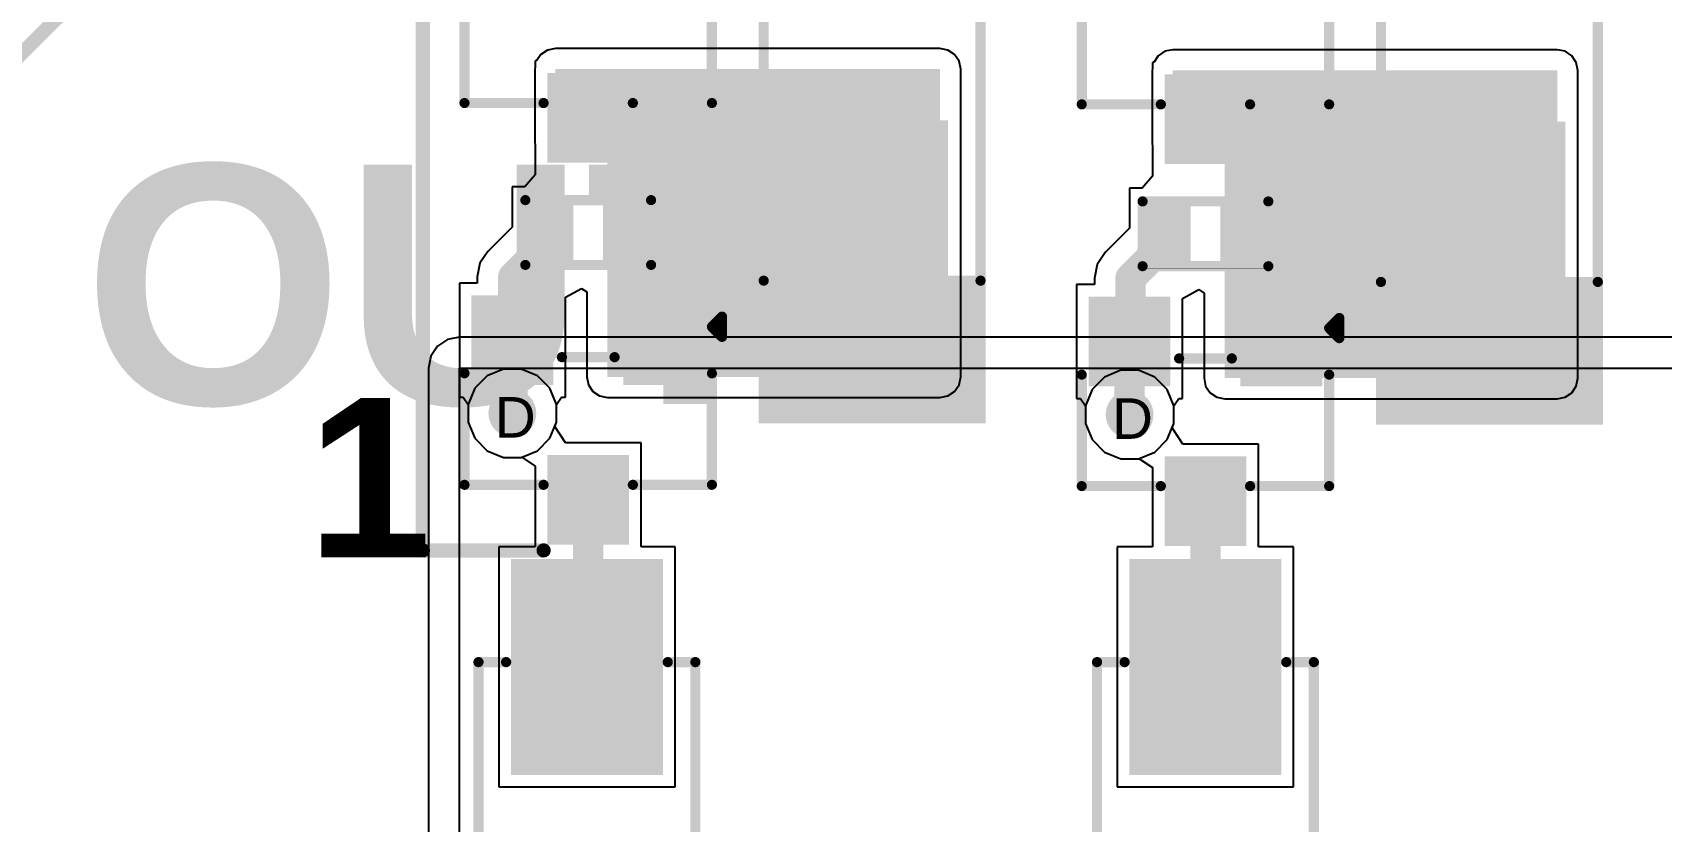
# Model space of a CAD drawing. Header units: inches. Extents: x -11 to 5428, y 0 to 5423.
# Drawn here: x 223.2 to 243.6, y 19.46 to 29.35 of the extents above; entities that cross this region are included whole.
import ezdxf

# ---------------------------------------------------------------- set-up
doc = ezdxf.new("R2010")
doc.units = ezdxf.units.IN
for name, color, linetype in [('Bottom Layer', 5, 'Continuous'), ('Drill Drawing', 1, 'Continuous'), ('GND', 16, 'Continuous'), ('PWR', 76, 'Continuous'), ('Top Layer', 1, 'Continuous'), ('Top Overlay', 2, 'Continuous'), ('Top Paste', 8, 'Continuous'), ('Top Solder', 216, 'Continuous'), ('Via Holes', 16, 'Continuous')]:
    doc.layers.add(name, color=color, linetype=linetype)
doc.styles.add('Arial', font='', dxfattribs={"height": 0.2})
doc.styles.add('Arial_Bold', font='', dxfattribs={"height": 0.2})
doc.styles.get('Arial').set_extended_font_data('Arial')
doc.styles.get('Arial_Bold').set_extended_font_data('Arial', bold=True)

# ---------------------------------------------------------------- blocks, each defined once
blk = doc.blocks.new('SMA_126')
at = {"layer": 'Top Layer'}
for points in [[(-3.25, 0.85), (-0.75, 0.85), (-0.75, -0.85), (-3.25, -0.85)], [(0.75, 0.85), (3.25, 0.85), (3.25, -0.85), (0.75, -0.85)]]:
    blk.add_hatch(color=1, dxfattribs=at).paths.add_polyline_path(points)
at = {"layer": 'Top Overlay'}
for points in [[(-4.445, -1.422), (-3.278, -1.422), (-3.278, 1.422), (-4.445, 1.422)], [(-3.3, 0.924), (-2.596, 0.924), (-2.596, 1.422), (-3.3, 1.422)], [(-3.3, -1.422), (-2.596, -1.422), (-2.596, -0.924), (-3.3, -0.924)]]:
    blk.add_hatch(color=2, dxfattribs=at).paths.add_polyline_path(points)
at = {"layer": 'Top Paste'}
for points in [[(-3.25, 0.85), (-0.75, 0.85), (-0.75, -0.85), (-3.25, -0.85)], [(0.75, 0.85), (3.25, 0.85), (3.25, -0.85), (0.75, -0.85)]]:
    blk.add_hatch(color=8, dxfattribs=at).paths.add_polyline_path(points)
at = {"layer": 'Top Solder'}
for points in [[(-3.352, 0.952), (-0.648, 0.952), (-0.648, -0.952), (-3.352, -0.952)], [(0.648, 0.952), (3.352, 0.952), (3.352, -0.952), (0.648, -0.952)]]:
    blk.add_hatch(color=216, dxfattribs=at).paths.add_polyline_path(points)
at = {"layer": 'Top Overlay'}
for points in [[(-2.658, 1.358, 0.127, 0.127, 0), (2.061, 1.358, 0.127, 0.127, 0)], [(2.061, 1.358, 0.127, 0.127, 0), (2.061, 1.012, 0.127, 0.127, 0)], [(2.061, -1.012, 0.127, 0.127, 0), (2.061, -1.358, 0.127, 0.127, 0)], [(-2.658, -1.358, 0.127, 0.127, 0), (2.061, -1.358, 0.127, 0.127, 0)]]:
    blk.add_lwpolyline(points, format="xyseb", dxfattribs=at)
for points in [[(-2.69, 1.358, 0.0635, 0.0635, 1), (-2.626, 1.358, 0.0635, 0.0635, 1)], [(2.029, 1.358, 0.0635, 0.0635, 1), (2.093, 1.358, 0.0635, 0.0635, 1)], [(2.029, 1.358, 0.0635, 0.0635, 1), (2.093, 1.358, 0.0635, 0.0635, 1)], [(2.029, 1.012, 0.0635, 0.0635, 1), (2.093, 1.012, 0.0635, 0.0635, 1)], [(2.029, -1.012, 0.0635, 0.0635, 1), (2.093, -1.012, 0.0635, 0.0635, 1)], [(-2.69, -1.358, 0.0635, 0.0635, 1), (-2.626, -1.358, 0.0635, 0.0635, 1)], [(2.029, -1.358, 0.0635, 0.0635, 1), (2.093, -1.358, 0.0635, 0.0635, 1)], [(2.029, -1.358, 0.0635, 0.0635, 1), (2.093, -1.358, 0.0635, 0.0635, 1)]]:
    blk.add_lwpolyline(points, format="xyseb", close=True, dxfattribs=at)
blk = doc.blocks.new('SMA_127')
at = {"layer": 'Top Layer'}
for points in [[(-3.25, 0.85), (-0.75, 0.85), (-0.75, -0.85), (-3.25, -0.85)], [(0.75, 0.85), (3.25, 0.85), (3.25, -0.85), (0.75, -0.85)]]:
    blk.add_hatch(color=1, dxfattribs=at).paths.add_polyline_path(points)
at = {"layer": 'Top Overlay'}
for points in [[(-4.445, -1.422), (-3.278, -1.422), (-3.278, 1.422), (-4.445, 1.422)], [(-3.3, 0.924), (-2.596, 0.924), (-2.596, 1.422), (-3.3, 1.422)], [(-3.3, -1.422), (-2.596, -1.422), (-2.596, -0.924), (-3.3, -0.924)]]:
    blk.add_hatch(color=2, dxfattribs=at).paths.add_polyline_path(points)
at = {"layer": 'Top Paste'}
for points in [[(-3.25, 0.85), (-0.75, 0.85), (-0.75, -0.85), (-3.25, -0.85)], [(0.75, 0.85), (3.25, 0.85), (3.25, -0.85), (0.75, -0.85)]]:
    blk.add_hatch(color=8, dxfattribs=at).paths.add_polyline_path(points)
at = {"layer": 'Top Solder'}
for points in [[(-3.352, 0.952), (-0.648, 0.952), (-0.648, -0.952), (-3.352, -0.952)], [(0.648, 0.952), (3.352, 0.952), (3.352, -0.952), (0.648, -0.952)]]:
    blk.add_hatch(color=216, dxfattribs=at).paths.add_polyline_path(points)
at = {"layer": 'Top Overlay'}
for points in [[(-2.658, 1.358, 0.127, 0.127, 0), (2.061, 1.358, 0.127, 0.127, 0)], [(2.061, 1.358, 0.127, 0.127, 0), (2.061, 1.012, 0.127, 0.127, 0)], [(2.061, -1.012, 0.127, 0.127, 0), (2.061, -1.358, 0.127, 0.127, 0)], [(-2.658, -1.358, 0.127, 0.127, 0), (2.061, -1.358, 0.127, 0.127, 0)]]:
    blk.add_lwpolyline(points, format="xyseb", dxfattribs=at)
for points in [[(-2.69, 1.358, 0.0635, 0.0635, 1), (-2.626, 1.358, 0.0635, 0.0635, 1)], [(2.029, 1.358, 0.0635, 0.0635, 1), (2.093, 1.358, 0.0635, 0.0635, 1)], [(2.029, 1.358, 0.0635, 0.0635, 1), (2.093, 1.358, 0.0635, 0.0635, 1)], [(2.029, 1.012, 0.0635, 0.0635, 1), (2.093, 1.012, 0.0635, 0.0635, 1)], [(2.029, -1.012, 0.0635, 0.0635, 1), (2.093, -1.012, 0.0635, 0.0635, 1)], [(-2.69, -1.358, 0.0635, 0.0635, 1), (-2.626, -1.358, 0.0635, 0.0635, 1)], [(2.029, -1.358, 0.0635, 0.0635, 1), (2.093, -1.358, 0.0635, 0.0635, 1)], [(2.029, -1.358, 0.0635, 0.0635, 1), (2.093, -1.358, 0.0635, 0.0635, 1)]]:
    blk.add_lwpolyline(points, format="xyseb", close=True, dxfattribs=at)
blk = doc.blocks.new('SMA_130')
at = {"layer": 'Top Layer'}
for points in [[(-3.25, 0.85), (-0.75, 0.85), (-0.75, -0.85), (-3.25, -0.85)], [(0.75, 0.85), (3.25, 0.85), (3.25, -0.85), (0.75, -0.85)]]:
    blk.add_hatch(color=1, dxfattribs=at).paths.add_polyline_path(points)
at = {"layer": 'Top Overlay'}
for points in [[(-4.445, -1.422), (-3.278, -1.422), (-3.278, 1.422), (-4.445, 1.422)], [(-3.3, 0.924), (-2.596, 0.924), (-2.596, 1.422), (-3.3, 1.422)], [(-3.3, -1.422), (-2.596, -1.422), (-2.596, -0.924), (-3.3, -0.924)]]:
    blk.add_hatch(color=2, dxfattribs=at).paths.add_polyline_path(points)
at = {"layer": 'Top Paste'}
for points in [[(-3.25, 0.85), (-0.75, 0.85), (-0.75, -0.85), (-3.25, -0.85)], [(0.75, 0.85), (3.25, 0.85), (3.25, -0.85), (0.75, -0.85)]]:
    blk.add_hatch(color=8, dxfattribs=at).paths.add_polyline_path(points)
at = {"layer": 'Top Solder'}
for points in [[(-3.352, 0.952), (-0.648, 0.952), (-0.648, -0.952), (-3.352, -0.952)], [(0.648, 0.952), (3.352, 0.952), (3.352, -0.952), (0.648, -0.952)]]:
    blk.add_hatch(color=216, dxfattribs=at).paths.add_polyline_path(points)
at = {"layer": 'Top Overlay'}
for points in [[(-2.658, 1.358, 0.127, 0.127, 0), (2.061, 1.358, 0.127, 0.127, 0)], [(2.061, 1.358, 0.127, 0.127, 0), (2.061, 1.012, 0.127, 0.127, 0)], [(2.061, -1.012, 0.127, 0.127, 0), (2.061, -1.358, 0.127, 0.127, 0)], [(-2.658, -1.358, 0.127, 0.127, 0), (2.061, -1.358, 0.127, 0.127, 0)]]:
    blk.add_lwpolyline(points, format="xyseb", dxfattribs=at)
for points in [[(-2.69, 1.358, 0.0635, 0.0635, 1), (-2.626, 1.358, 0.0635, 0.0635, 1)], [(2.029, 1.358, 0.0635, 0.0635, 1), (2.093, 1.358, 0.0635, 0.0635, 1)], [(2.029, 1.358, 0.0635, 0.0635, 1), (2.093, 1.358, 0.0635, 0.0635, 1)], [(2.029, 1.012, 0.0635, 0.0635, 1), (2.093, 1.012, 0.0635, 0.0635, 1)], [(2.029, -1.012, 0.0635, 0.0635, 1), (2.093, -1.012, 0.0635, 0.0635, 1)], [(-2.69, -1.358, 0.0635, 0.0635, 1), (-2.626, -1.358, 0.0635, 0.0635, 1)], [(2.029, -1.358, 0.0635, 0.0635, 1), (2.093, -1.358, 0.0635, 0.0635, 1)], [(2.029, -1.358, 0.0635, 0.0635, 1), (2.093, -1.358, 0.0635, 0.0635, 1)]]:
    blk.add_lwpolyline(points, format="xyseb", close=True, dxfattribs=at)
blk = doc.blocks.new('SMA_131')
at = {"layer": 'Top Layer'}
for points in [[(-3.25, 0.85), (-0.75, 0.85), (-0.75, -0.85), (-3.25, -0.85)], [(0.75, 0.85), (3.25, 0.85), (3.25, -0.85), (0.75, -0.85)]]:
    blk.add_hatch(color=1, dxfattribs=at).paths.add_polyline_path(points)
at = {"layer": 'Top Overlay'}
for points in [[(-4.445, -1.422), (-3.278, -1.422), (-3.278, 1.422), (-4.445, 1.422)], [(-3.3, 0.924), (-2.596, 0.924), (-2.596, 1.422), (-3.3, 1.422)], [(-3.3, -1.422), (-2.596, -1.422), (-2.596, -0.924), (-3.3, -0.924)]]:
    blk.add_hatch(color=2, dxfattribs=at).paths.add_polyline_path(points)
at = {"layer": 'Top Paste'}
for points in [[(-3.25, 0.85), (-0.75, 0.85), (-0.75, -0.85), (-3.25, -0.85)], [(0.75, 0.85), (3.25, 0.85), (3.25, -0.85), (0.75, -0.85)]]:
    blk.add_hatch(color=8, dxfattribs=at).paths.add_polyline_path(points)
at = {"layer": 'Top Solder'}
for points in [[(-3.352, 0.952), (-0.648, 0.952), (-0.648, -0.952), (-3.352, -0.952)], [(0.648, 0.952), (3.352, 0.952), (3.352, -0.952), (0.648, -0.952)]]:
    blk.add_hatch(color=216, dxfattribs=at).paths.add_polyline_path(points)
at = {"layer": 'Top Overlay'}
for points in [[(-2.658, 1.358, 0.127, 0.127, 0), (2.061, 1.358, 0.127, 0.127, 0)], [(2.061, 1.358, 0.127, 0.127, 0), (2.061, 1.012, 0.127, 0.127, 0)], [(2.061, -1.012, 0.127, 0.127, 0), (2.061, -1.358, 0.127, 0.127, 0)], [(-2.658, -1.358, 0.127, 0.127, 0), (2.061, -1.358, 0.127, 0.127, 0)]]:
    blk.add_lwpolyline(points, format="xyseb", dxfattribs=at)
for points in [[(-2.69, 1.358, 0.0635, 0.0635, 1), (-2.626, 1.358, 0.0635, 0.0635, 1)], [(2.029, 1.358, 0.0635, 0.0635, 1), (2.093, 1.358, 0.0635, 0.0635, 1)], [(2.029, 1.358, 0.0635, 0.0635, 1), (2.093, 1.358, 0.0635, 0.0635, 1)], [(2.029, 1.012, 0.0635, 0.0635, 1), (2.093, 1.012, 0.0635, 0.0635, 1)], [(2.029, -1.012, 0.0635, 0.0635, 1), (2.093, -1.012, 0.0635, 0.0635, 1)], [(-2.69, -1.358, 0.0635, 0.0635, 1), (-2.626, -1.358, 0.0635, 0.0635, 1)], [(2.029, -1.358, 0.0635, 0.0635, 1), (2.093, -1.358, 0.0635, 0.0635, 1)], [(2.029, -1.358, 0.0635, 0.0635, 1), (2.093, -1.358, 0.0635, 0.0635, 1)]]:
    blk.add_lwpolyline(points, format="xyseb", close=True, dxfattribs=at)
blk = doc.blocks.new('SOT_23_134')
at = {"layer": 'Top Layer'}
for points in [[(-0.41, 1.46), (0.41, 1.46), (0.41, 0.54), (-0.41, 0.54)], [(-1.36, -0.54), (-0.54, -0.54), (-0.54, -1.46), (-1.36, -1.46)], [(0.54, -0.54), (1.36, -0.54), (1.36, -1.46), (0.54, -1.46)]]:
    blk.add_hatch(color=1, dxfattribs=at).paths.add_polyline_path(points)
at = {"layer": 'Top Paste'}
for points in [[(-0.41, 1.46), (0.41, 1.46), (0.41, 0.54), (-0.41, 0.54)], [(-1.36, -0.54), (-0.54, -0.54), (-0.54, -1.46), (-1.36, -1.46)], [(0.54, -0.54), (1.36, -0.54), (1.36, -1.46), (0.54, -1.46)]]:
    blk.add_hatch(color=8, dxfattribs=at).paths.add_polyline_path(points)
at = {"layer": 'Top Solder'}
for points in [[(-0.512, 1.562), (0.512, 1.562), (0.512, 0.438), (-0.512, 0.438)], [(-1.462, -0.438), (-0.438, -0.438), (-0.438, -1.562), (-1.462, -1.562)], [(0.438, -0.438), (1.462, -0.438), (1.462, -1.562), (0.438, -1.562)]]:
    blk.add_hatch(color=216, dxfattribs=at).paths.add_polyline_path(points)
at = {"layer": 'Top Overlay'}
for points in [[(-1.549, 0.813, 0.127, 0.127, 0), (-1.549, -0.584, 0.127, 0.127, 0)], [(-0.559, 0.813, 0.127, 0.127, 0), (-1.549, 0.813, 0.127, 0.127, 0)], [(1.549, 0.813, 0.127, 0.127, 0), (0.559, 0.813, 0.127, 0.127, 0)], [(1.549, 0.813, 0.127, 0.127, 0), (1.549, -0.584, 0.127, 0.127, 0)], [(0.33, -0.787, 0.127, 0.127, 0), (-0.33, -0.787, 0.127, 0.127, 0)], [(-1.549, -1.168, 0.127, 0.127, 0), (-1.676, -1.041, 0.127, 0.127, 0)], [(-1.676, -1.041, 0.127, 0.127, 0), (-1.676, -1.295, 0.127, 0.127, 0)], [(-1.549, -1.168, 0.127, 0.127, 0), (-1.676, -1.295, 0.127, 0.127, 0)]]:
    blk.add_lwpolyline(points, format="xyseb", dxfattribs=at)
for points in [[(-1.581, 0.813, 0.0635, 0.0635, 1), (-1.518, 0.813, 0.0635, 0.0635, 1)], [(-1.581, 0.813, 0.0635, 0.0635, 1), (-1.518, 0.813, 0.0635, 0.0635, 1)], [(-0.591, 0.813, 0.0635, 0.0635, 1), (-0.527, 0.813, 0.0635, 0.0635, 1)], [(0.527, 0.813, 0.0635, 0.0635, 1), (0.591, 0.813, 0.0635, 0.0635, 1)], [(1.518, 0.813, 0.0635, 0.0635, 1), (1.581, 0.813, 0.0635, 0.0635, 1)], [(1.518, 0.813, 0.0635, 0.0635, 1), (1.581, 0.813, 0.0635, 0.0635, 1)], [(-1.581, -0.584, 0.0635, 0.0635, 1), (-1.518, -0.584, 0.0635, 0.0635, 1)], [(1.518, -0.584, 0.0635, 0.0635, 1), (1.581, -0.584, 0.0635, 0.0635, 1)], [(-0.362, -0.787, 0.0635, 0.0635, 1), (-0.298, -0.787, 0.0635, 0.0635, 1)], [(0.298, -0.787, 0.0635, 0.0635, 1), (0.362, -0.787, 0.0635, 0.0635, 1)], [(-1.708, -1.041, 0.0635, 0.0635, 1), (-1.645, -1.041, 0.0635, 0.0635, 1)], [(-1.708, -1.041, 0.0635, 0.0635, 1), (-1.645, -1.041, 0.0635, 0.0635, 1)], [(-1.581, -1.168, 0.0635, 0.0635, 1), (-1.518, -1.168, 0.0635, 0.0635, 1)], [(-1.581, -1.168, 0.0635, 0.0635, 1), (-1.518, -1.168, 0.0635, 0.0635, 1)], [(-1.708, -1.295, 0.0635, 0.0635, 1), (-1.645, -1.295, 0.0635, 0.0635, 1)], [(-1.708, -1.295, 0.0635, 0.0635, 1), (-1.645, -1.295, 0.0635, 0.0635, 1)]]:
    blk.add_lwpolyline(points, format="xyseb", close=True, dxfattribs=at)
blk = doc.blocks.new('SOT_23_135')
at = {"layer": 'Top Layer'}
for points in [[(-0.41, 1.46), (0.41, 1.46), (0.41, 0.54), (-0.41, 0.54)], [(-1.36, -0.54), (-0.54, -0.54), (-0.54, -1.46), (-1.36, -1.46)], [(0.54, -0.54), (1.36, -0.54), (1.36, -1.46), (0.54, -1.46)]]:
    blk.add_hatch(color=1, dxfattribs=at).paths.add_polyline_path(points)
at = {"layer": 'Top Paste'}
for points in [[(-0.41, 1.46), (0.41, 1.46), (0.41, 0.54), (-0.41, 0.54)], [(-1.36, -0.54), (-0.54, -0.54), (-0.54, -1.46), (-1.36, -1.46)], [(0.54, -0.54), (1.36, -0.54), (1.36, -1.46), (0.54, -1.46)]]:
    blk.add_hatch(color=8, dxfattribs=at).paths.add_polyline_path(points)
at = {"layer": 'Top Solder'}
for points in [[(-0.512, 1.562), (0.512, 1.562), (0.512, 0.438), (-0.512, 0.438)], [(-1.462, -0.438), (-0.438, -0.438), (-0.438, -1.562), (-1.462, -1.562)], [(0.438, -0.438), (1.462, -0.438), (1.462, -1.562), (0.438, -1.562)]]:
    blk.add_hatch(color=216, dxfattribs=at).paths.add_polyline_path(points)
at = {"layer": 'Top Overlay'}
for points in [[(-1.549, 0.813, 0.127, 0.127, 0), (-1.549, -0.584, 0.127, 0.127, 0)], [(-0.559, 0.813, 0.127, 0.127, 0), (-1.549, 0.813, 0.127, 0.127, 0)], [(1.549, 0.813, 0.127, 0.127, 0), (0.559, 0.813, 0.127, 0.127, 0)], [(1.549, 0.813, 0.127, 0.127, 0), (1.549, -0.584, 0.127, 0.127, 0)], [(0.33, -0.787, 0.127, 0.127, 0), (-0.33, -0.787, 0.127, 0.127, 0)], [(-1.549, -1.168, 0.127, 0.127, 0), (-1.676, -1.041, 0.127, 0.127, 0)], [(-1.676, -1.041, 0.127, 0.127, 0), (-1.676, -1.295, 0.127, 0.127, 0)], [(-1.549, -1.168, 0.127, 0.127, 0), (-1.676, -1.295, 0.127, 0.127, 0)]]:
    blk.add_lwpolyline(points, format="xyseb", dxfattribs=at)
for points in [[(-1.581, 0.813, 0.0635, 0.0635, 1), (-1.518, 0.813, 0.0635, 0.0635, 1)], [(-1.581, 0.813, 0.0635, 0.0635, 1), (-1.518, 0.813, 0.0635, 0.0635, 1)], [(-0.591, 0.813, 0.0635, 0.0635, 1), (-0.527, 0.813, 0.0635, 0.0635, 1)], [(0.527, 0.813, 0.0635, 0.0635, 1), (0.591, 0.813, 0.0635, 0.0635, 1)], [(1.518, 0.813, 0.0635, 0.0635, 1), (1.581, 0.813, 0.0635, 0.0635, 1)], [(1.518, 0.813, 0.0635, 0.0635, 1), (1.581, 0.813, 0.0635, 0.0635, 1)], [(-1.581, -0.584, 0.0635, 0.0635, 1), (-1.518, -0.584, 0.0635, 0.0635, 1)], [(1.518, -0.584, 0.0635, 0.0635, 1), (1.581, -0.584, 0.0635, 0.0635, 1)], [(-0.362, -0.787, 0.0635, 0.0635, 1), (-0.298, -0.787, 0.0635, 0.0635, 1)], [(0.298, -0.787, 0.0635, 0.0635, 1), (0.362, -0.787, 0.0635, 0.0635, 1)], [(-1.708, -1.041, 0.0635, 0.0635, 1), (-1.645, -1.041, 0.0635, 0.0635, 1)], [(-1.708, -1.041, 0.0635, 0.0635, 1), (-1.645, -1.041, 0.0635, 0.0635, 1)], [(-1.581, -1.168, 0.0635, 0.0635, 1), (-1.518, -1.168, 0.0635, 0.0635, 1)], [(-1.581, -1.168, 0.0635, 0.0635, 1), (-1.518, -1.168, 0.0635, 0.0635, 1)], [(-1.708, -1.295, 0.0635, 0.0635, 1), (-1.645, -1.295, 0.0635, 0.0635, 1)], [(-1.708, -1.295, 0.0635, 0.0635, 1), (-1.645, -1.295, 0.0635, 0.0635, 1)]]:
    blk.add_lwpolyline(points, format="xyseb", close=True, dxfattribs=at)
blk = doc.blocks.new('SOT_23_138')
at = {"layer": 'Top Layer'}
for points in [[(-0.41, 1.46), (0.41, 1.46), (0.41, 0.54), (-0.41, 0.54)], [(-1.36, -0.54), (-0.54, -0.54), (-0.54, -1.46), (-1.36, -1.46)], [(0.54, -0.54), (1.36, -0.54), (1.36, -1.46), (0.54, -1.46)]]:
    blk.add_hatch(color=1, dxfattribs=at).paths.add_polyline_path(points)
at = {"layer": 'Top Paste'}
for points in [[(-0.41, 1.46), (0.41, 1.46), (0.41, 0.54), (-0.41, 0.54)], [(-1.36, -0.54), (-0.54, -0.54), (-0.54, -1.46), (-1.36, -1.46)], [(0.54, -0.54), (1.36, -0.54), (1.36, -1.46), (0.54, -1.46)]]:
    blk.add_hatch(color=8, dxfattribs=at).paths.add_polyline_path(points)
at = {"layer": 'Top Solder'}
for points in [[(-0.512, 1.562), (0.512, 1.562), (0.512, 0.438), (-0.512, 0.438)], [(-1.462, -0.438), (-0.438, -0.438), (-0.438, -1.562), (-1.462, -1.562)], [(0.438, -0.438), (1.462, -0.438), (1.462, -1.562), (0.438, -1.562)]]:
    blk.add_hatch(color=216, dxfattribs=at).paths.add_polyline_path(points)
at = {"layer": 'Top Overlay'}
for points in [[(-1.549, 0.813, 0.127, 0.127, 0), (-1.549, -0.584, 0.127, 0.127, 0)], [(-0.559, 0.813, 0.127, 0.127, 0), (-1.549, 0.813, 0.127, 0.127, 0)], [(1.549, 0.813, 0.127, 0.127, 0), (0.559, 0.813, 0.127, 0.127, 0)], [(1.549, 0.813, 0.127, 0.127, 0), (1.549, -0.584, 0.127, 0.127, 0)], [(0.33, -0.787, 0.127, 0.127, 0), (-0.33, -0.787, 0.127, 0.127, 0)], [(-1.549, -1.168, 0.127, 0.127, 0), (-1.676, -1.041, 0.127, 0.127, 0)], [(-1.676, -1.041, 0.127, 0.127, 0), (-1.676, -1.295, 0.127, 0.127, 0)], [(-1.549, -1.168, 0.127, 0.127, 0), (-1.676, -1.295, 0.127, 0.127, 0)]]:
    blk.add_lwpolyline(points, format="xyseb", dxfattribs=at)
for points in [[(-1.581, 0.813, 0.0635, 0.0635, 1), (-1.518, 0.813, 0.0635, 0.0635, 1)], [(-1.581, 0.813, 0.0635, 0.0635, 1), (-1.518, 0.813, 0.0635, 0.0635, 1)], [(-0.591, 0.813, 0.0635, 0.0635, 1), (-0.527, 0.813, 0.0635, 0.0635, 1)], [(0.527, 0.813, 0.0635, 0.0635, 1), (0.591, 0.813, 0.0635, 0.0635, 1)], [(1.518, 0.813, 0.0635, 0.0635, 1), (1.581, 0.813, 0.0635, 0.0635, 1)], [(1.518, 0.813, 0.0635, 0.0635, 1), (1.581, 0.813, 0.0635, 0.0635, 1)], [(-1.581, -0.584, 0.0635, 0.0635, 1), (-1.518, -0.584, 0.0635, 0.0635, 1)], [(1.518, -0.584, 0.0635, 0.0635, 1), (1.581, -0.584, 0.0635, 0.0635, 1)], [(-0.362, -0.787, 0.0635, 0.0635, 1), (-0.298, -0.787, 0.0635, 0.0635, 1)], [(0.298, -0.787, 0.0635, 0.0635, 1), (0.362, -0.787, 0.0635, 0.0635, 1)], [(-1.708, -1.041, 0.0635, 0.0635, 1), (-1.645, -1.041, 0.0635, 0.0635, 1)], [(-1.708, -1.041, 0.0635, 0.0635, 1), (-1.645, -1.041, 0.0635, 0.0635, 1)], [(-1.581, -1.168, 0.0635, 0.0635, 1), (-1.518, -1.168, 0.0635, 0.0635, 1)], [(-1.581, -1.168, 0.0635, 0.0635, 1), (-1.518, -1.168, 0.0635, 0.0635, 1)], [(-1.708, -1.295, 0.0635, 0.0635, 1), (-1.645, -1.295, 0.0635, 0.0635, 1)], [(-1.708, -1.295, 0.0635, 0.0635, 1), (-1.645, -1.295, 0.0635, 0.0635, 1)]]:
    blk.add_lwpolyline(points, format="xyseb", close=True, dxfattribs=at)
blk = doc.blocks.new('SOT_23_139')
at = {"layer": 'Top Layer'}
for points in [[(-0.41, 1.46), (0.41, 1.46), (0.41, 0.54), (-0.41, 0.54)], [(-1.36, -0.54), (-0.54, -0.54), (-0.54, -1.46), (-1.36, -1.46)], [(0.54, -0.54), (1.36, -0.54), (1.36, -1.46), (0.54, -1.46)]]:
    blk.add_hatch(color=1, dxfattribs=at).paths.add_polyline_path(points)
at = {"layer": 'Top Paste'}
for points in [[(-0.41, 1.46), (0.41, 1.46), (0.41, 0.54), (-0.41, 0.54)], [(-1.36, -0.54), (-0.54, -0.54), (-0.54, -1.46), (-1.36, -1.46)], [(0.54, -0.54), (1.36, -0.54), (1.36, -1.46), (0.54, -1.46)]]:
    blk.add_hatch(color=8, dxfattribs=at).paths.add_polyline_path(points)
at = {"layer": 'Top Solder'}
for points in [[(-0.512, 1.562), (0.512, 1.562), (0.512, 0.438), (-0.512, 0.438)], [(-1.462, -0.438), (-0.438, -0.438), (-0.438, -1.562), (-1.462, -1.562)], [(0.438, -0.438), (1.462, -0.438), (1.462, -1.562), (0.438, -1.562)]]:
    blk.add_hatch(color=216, dxfattribs=at).paths.add_polyline_path(points)
at = {"layer": 'Top Overlay'}
for points in [[(-1.549, 0.813, 0.127, 0.127, 0), (-1.549, -0.584, 0.127, 0.127, 0)], [(-0.559, 0.813, 0.127, 0.127, 0), (-1.549, 0.813, 0.127, 0.127, 0)], [(1.549, 0.813, 0.127, 0.127, 0), (0.559, 0.813, 0.127, 0.127, 0)], [(1.549, 0.813, 0.127, 0.127, 0), (1.549, -0.584, 0.127, 0.127, 0)], [(0.33, -0.787, 0.127, 0.127, 0), (-0.33, -0.787, 0.127, 0.127, 0)], [(-1.549, -1.168, 0.127, 0.127, 0), (-1.676, -1.041, 0.127, 0.127, 0)], [(-1.676, -1.041, 0.127, 0.127, 0), (-1.676, -1.295, 0.127, 0.127, 0)], [(-1.549, -1.168, 0.127, 0.127, 0), (-1.676, -1.295, 0.127, 0.127, 0)]]:
    blk.add_lwpolyline(points, format="xyseb", dxfattribs=at)
for points in [[(-1.581, 0.813, 0.0635, 0.0635, 1), (-1.518, 0.813, 0.0635, 0.0635, 1)], [(-1.581, 0.813, 0.0635, 0.0635, 1), (-1.518, 0.813, 0.0635, 0.0635, 1)], [(-0.591, 0.813, 0.0635, 0.0635, 1), (-0.527, 0.813, 0.0635, 0.0635, 1)], [(0.527, 0.813, 0.0635, 0.0635, 1), (0.591, 0.813, 0.0635, 0.0635, 1)], [(1.518, 0.813, 0.0635, 0.0635, 1), (1.581, 0.813, 0.0635, 0.0635, 1)], [(1.518, 0.813, 0.0635, 0.0635, 1), (1.581, 0.813, 0.0635, 0.0635, 1)], [(-1.581, -0.584, 0.0635, 0.0635, 1), (-1.518, -0.584, 0.0635, 0.0635, 1)], [(1.518, -0.584, 0.0635, 0.0635, 1), (1.581, -0.584, 0.0635, 0.0635, 1)], [(-0.362, -0.787, 0.0635, 0.0635, 1), (-0.298, -0.787, 0.0635, 0.0635, 1)], [(0.298, -0.787, 0.0635, 0.0635, 1), (0.362, -0.787, 0.0635, 0.0635, 1)], [(-1.708, -1.041, 0.0635, 0.0635, 1), (-1.645, -1.041, 0.0635, 0.0635, 1)], [(-1.708, -1.041, 0.0635, 0.0635, 1), (-1.645, -1.041, 0.0635, 0.0635, 1)], [(-1.581, -1.168, 0.0635, 0.0635, 1), (-1.518, -1.168, 0.0635, 0.0635, 1)], [(-1.581, -1.168, 0.0635, 0.0635, 1), (-1.518, -1.168, 0.0635, 0.0635, 1)], [(-1.708, -1.295, 0.0635, 0.0635, 1), (-1.645, -1.295, 0.0635, 0.0635, 1)], [(-1.708, -1.295, 0.0635, 0.0635, 1), (-1.645, -1.295, 0.0635, 0.0635, 1)]]:
    blk.add_lwpolyline(points, format="xyseb", close=True, dxfattribs=at)
blk = doc.blocks.new('R___0402_142')
at = {"layer": 'Top Layer'}
for points in [[(-0.699, -0.318), (-0.699, 0.317), (-0.241, 0.317), (-0.241, -0.318)], [(0.241, -0.318), (0.241, 0.317), (0.698, 0.317), (0.698, -0.318)]]:
    blk.add_hatch(color=1, dxfattribs=at).paths.add_polyline_path(points)
at = {"layer": 'Top Paste'}
for points in [[(-0.699, -0.318), (-0.699, 0.317), (-0.241, 0.317), (-0.241, -0.318)], [(0.241, -0.318), (0.241, 0.317), (0.698, 0.317), (0.698, -0.318)]]:
    blk.add_hatch(color=8, dxfattribs=at).paths.add_polyline_path(points)
at = {"layer": 'Top Solder'}
for points in [[(-0.754, -0.373), (-0.754, 0.372), (-0.186, 0.372), (-0.186, -0.373)], [(0.186, -0.373), (0.186, 0.372), (0.753, 0.372), (0.753, -0.373)]]:
    blk.add_hatch(color=216, dxfattribs=at).paths.add_polyline_path(points)
at = {"layer": 'Top Overlay'}
for points in [[(-0.787, -0.406, 0.127, 0.127, 0), (-0.787, 0.406, 0.127, 0.127, 0)], [(-0.787, 0.406, 0.127, 0.127, 0), (0.787, 0.406, 0.127, 0.127, 0)], [(0.787, -0.406, 0.127, 0.127, 0), (0.787, 0.406, 0.127, 0.127, 0)], [(-0.787, -0.406, 0.127, 0.127, 0), (0.787, -0.406, 0.127, 0.127, 0)], [(-0.813, -0.432, 0.00323, 0.00323, 0), (0.813, -0.432, 0.00323, 0.00323, 0)]]:
    blk.add_lwpolyline(points, format="xyseb", dxfattribs=at)
for points in [[(-0.819, 0.406, 0.0635, 0.0635, 1), (-0.756, 0.406, 0.0635, 0.0635, 1)], [(-0.819, 0.406, 0.0635, 0.0635, 1), (-0.756, 0.406, 0.0635, 0.0635, 1)], [(0.756, 0.406, 0.0635, 0.0635, 1), (0.819, 0.406, 0.0635, 0.0635, 1)], [(0.756, 0.406, 0.0635, 0.0635, 1), (0.819, 0.406, 0.0635, 0.0635, 1)], [(-0.819, -0.406, 0.0635, 0.0635, 1), (-0.756, -0.406, 0.0635, 0.0635, 1)], [(-0.819, -0.406, 0.0635, 0.0635, 1), (-0.756, -0.406, 0.0635, 0.0635, 1)], [(0.756, -0.406, 0.0635, 0.0635, 1), (0.819, -0.406, 0.0635, 0.0635, 1)], [(0.756, -0.406, 0.0635, 0.0635, 1), (0.819, -0.406, 0.0635, 0.0635, 1)], [(-0.814, -0.432, 0.00161, 0.00161, 1), (-0.812, -0.432, 0.00161, 0.00161, 1)], [(0.812, -0.432, 0.00161, 0.00161, 1), (0.814, -0.432, 0.00161, 0.00161, 1)]]:
    blk.add_lwpolyline(points, format="xyseb", close=True, dxfattribs=at)
blk = doc.blocks.new('R___0402_143')
at = {"layer": 'Top Layer'}
for points in [[(-0.699, -0.318), (-0.699, 0.318), (-0.241, 0.318), (-0.241, -0.318)], [(0.241, -0.318), (0.241, 0.318), (0.698, 0.318), (0.698, -0.318)]]:
    blk.add_hatch(color=1, dxfattribs=at).paths.add_polyline_path(points)
at = {"layer": 'Top Paste'}
for points in [[(-0.699, -0.318), (-0.699, 0.318), (-0.241, 0.318), (-0.241, -0.318)], [(0.241, -0.318), (0.241, 0.318), (0.698, 0.318), (0.698, -0.318)]]:
    blk.add_hatch(color=8, dxfattribs=at).paths.add_polyline_path(points)
at = {"layer": 'Top Solder'}
for points in [[(-0.754, -0.373), (-0.754, 0.373), (-0.186, 0.373), (-0.186, -0.373)], [(0.186, -0.373), (0.186, 0.373), (0.753, 0.373), (0.753, -0.373)]]:
    blk.add_hatch(color=216, dxfattribs=at).paths.add_polyline_path(points)
at = {"layer": 'Top Overlay'}
for points in [[(-0.787, -0.406, 0.127, 0.127, 0), (-0.787, 0.406, 0.127, 0.127, 0)], [(-0.787, 0.406, 0.127, 0.127, 0), (0.787, 0.406, 0.127, 0.127, 0)], [(0.787, -0.406, 0.127, 0.127, 0), (0.787, 0.406, 0.127, 0.127, 0)], [(-0.787, -0.406, 0.127, 0.127, 0), (0.787, -0.406, 0.127, 0.127, 0)], [(-0.813, -0.432, 0.00323, 0.00323, 0), (0.813, -0.432, 0.00323, 0.00323, 0)]]:
    blk.add_lwpolyline(points, format="xyseb", dxfattribs=at)
for points in [[(-0.819, 0.406, 0.0635, 0.0635, 1), (-0.756, 0.406, 0.0635, 0.0635, 1)], [(-0.819, 0.406, 0.0635, 0.0635, 1), (-0.756, 0.406, 0.0635, 0.0635, 1)], [(0.756, 0.406, 0.0635, 0.0635, 1), (0.819, 0.406, 0.0635, 0.0635, 1)], [(0.756, 0.406, 0.0635, 0.0635, 1), (0.819, 0.406, 0.0635, 0.0635, 1)], [(-0.819, -0.406, 0.0635, 0.0635, 1), (-0.756, -0.406, 0.0635, 0.0635, 1)], [(-0.819, -0.406, 0.0635, 0.0635, 1), (-0.756, -0.406, 0.0635, 0.0635, 1)], [(0.756, -0.406, 0.0635, 0.0635, 1), (0.819, -0.406, 0.0635, 0.0635, 1)], [(0.756, -0.406, 0.0635, 0.0635, 1), (0.819, -0.406, 0.0635, 0.0635, 1)], [(-0.814, -0.432, 0.00161, 0.00161, 1), (-0.812, -0.432, 0.00161, 0.00161, 1)], [(0.812, -0.432, 0.00161, 0.00161, 1), (0.814, -0.432, 0.00161, 0.00161, 1)]]:
    blk.add_lwpolyline(points, format="xyseb", close=True, dxfattribs=at)

msp = doc.modelspace()

# ---------------------------------------------------------------- hatches: boundary and pattern name
at = {"layer": 'Bottom Layer'}
h = msp.add_hatch(color=5, dxfattribs=at)
edge = h.paths.add_edge_path()
edge.add_arc((229.212, 24.579), 0.3, 0, 360)
h = msp.add_hatch(color=5, dxfattribs=at)
edge = h.paths.add_edge_path()
edge.add_arc((236.943, 24.563), 0.3, 0, 360)
at = {"layer": 'GND'}
h = msp.add_hatch(color=16, dxfattribs=at)
edge = h.paths.add_edge_path()
edge.add_arc((229.212, 24.579), 0.3, 0, 360)
h = msp.add_hatch(color=16, dxfattribs=at)
edge = h.paths.add_edge_path()
edge.add_arc((236.943, 24.563), 0.3, 0, 360)
at = {"layer": 'PWR'}
h = msp.add_hatch(color=76, dxfattribs=at)
edge = h.paths.add_edge_path()
edge.add_arc((229.212, 24.579), 0.3, 0, 360)
h = msp.add_hatch(color=76, dxfattribs=at)
edge = h.paths.add_edge_path()
edge.add_arc((236.943, 24.563), 0.3, 0, 360)
at = {"layer": 'Top Layer'}
for points in [[(229.752, 27.972), (234.568, 27.972), (234.568, 28.892), (229.752, 28.892)], [(230.403, 25.035), (234.568, 25.035), (234.568, 28.892), (230.403, 28.892)], [(237.483, 27.956), (242.299, 27.956), (242.299, 28.876), (237.483, 28.876)], [(238.134, 25.019), (242.299, 25.019), (242.299, 28.876), (238.134, 28.876)]]:
    msp.add_hatch(color=1, dxfattribs=at).paths.add_polyline_path(points)
h = msp.add_hatch(color=1, dxfattribs=at)
edge = h.paths.add_edge_path()
edge.add_arc((229.212, 24.579), 0.3, 0, 360)
h = msp.add_hatch(color=1, dxfattribs=at)
edge = h.paths.add_edge_path()
edge.add_arc((236.943, 24.563), 0.3, 0, 360)
at = {"layer": 'Via Holes'}
h = msp.add_hatch(color=7, dxfattribs=at)
edge = h.paths.add_edge_path()
edge.add_arc((229.212, 24.579), 0.15, 0, 360)
h = msp.add_hatch(color=7, dxfattribs=at)
edge = h.paths.add_edge_path()
edge.add_arc((236.943, 24.563), 0.15, 0, 360)

# ---------------------------------------------------------------- linework, layer by layer
at = {"layer": 'Bottom Layer'}
for p, q in [((229.102, 25.133), (228.898, 25.048)), ((229.322, 25.133), (229.102, 25.133)), ((229.526, 25.048), (229.322, 25.133)), ((236.833, 25.117), (236.629, 25.032)), ((237.053, 25.117), (236.833, 25.117)), ((237.257, 25.032), (237.053, 25.117)), ((228.742, 24.893), (228.658, 24.689)), ((228.898, 25.048), (228.742, 24.893)), ((229.682, 24.893), (229.526, 25.048)), ((229.766, 24.689), (229.682, 24.893)), ((236.629, 25.032), (236.473, 24.876)), ((237.413, 24.876), (237.257, 25.032)), ((228.658, 24.689), (228.658, 24.469)), ((229.766, 24.469), (229.766, 24.689)), ((236.473, 24.876), (236.389, 24.673)), ((237.497, 24.673), (237.413, 24.876)), ((236.389, 24.673), (236.389, 24.452)), ((237.497, 24.452), (237.497, 24.673)), ((228.658, 24.469), (228.742, 24.265)), ((229.682, 24.265), (229.766, 24.469)), ((236.389, 24.452), (236.473, 24.249)), ((237.413, 24.249), (237.497, 24.452)), ((228.742, 24.265), (228.898, 24.109)), ((228.898, 24.109), (229.102, 24.025)), ((229.322, 24.025), (229.526, 24.109)), ((229.526, 24.109), (229.682, 24.265)), ((236.473, 24.249), (236.629, 24.093)), ((236.629, 24.093), (236.833, 24.009)), ((237.053, 24.009), (237.257, 24.093)), ((237.257, 24.093), (237.413, 24.249)), ((229.102, 24.025), (229.322, 24.025)), ((236.833, 24.009), (237.053, 24.009))]:
    msp.add_line(p, q, dxfattribs=at)
at = {"layer": 'GND'}
for p, q in [((229.102, 25.133), (228.898, 25.048)), ((229.322, 25.133), (229.102, 25.133)), ((229.526, 25.048), (229.322, 25.133)), ((236.833, 25.117), (236.629, 25.032)), ((237.053, 25.117), (236.833, 25.117)), ((237.257, 25.032), (237.053, 25.117)), ((228.742, 24.893), (228.658, 24.689)), ((228.898, 25.048), (228.742, 24.893)), ((229.682, 24.893), (229.526, 25.048)), ((229.766, 24.689), (229.682, 24.893)), ((236.629, 25.032), (236.473, 24.876)), ((237.413, 24.876), (237.257, 25.032)), ((228.658, 24.689), (228.658, 24.469)), ((229.766, 24.469), (229.766, 24.689)), ((236.473, 24.876), (236.389, 24.673)), ((237.497, 24.673), (237.413, 24.876)), ((236.389, 24.673), (236.389, 24.452)), ((237.497, 24.452), (237.497, 24.673)), ((228.658, 24.469), (228.742, 24.265)), ((229.682, 24.265), (229.766, 24.469)), ((236.389, 24.452), (236.473, 24.249)), ((237.413, 24.249), (237.497, 24.452)), ((228.742, 24.265), (228.898, 24.109)), ((228.898, 24.109), (229.102, 24.025)), ((229.322, 24.025), (229.526, 24.109)), ((229.526, 24.109), (229.682, 24.265)), ((236.473, 24.249), (236.629, 24.093)), ((236.629, 24.093), (236.833, 24.009)), ((237.053, 24.009), (237.257, 24.093)), ((237.257, 24.093), (237.413, 24.249)), ((229.102, 24.025), (229.322, 24.025)), ((236.833, 24.009), (237.053, 24.009))]:
    msp.add_line(p, q, dxfattribs=at)
at = {"layer": 'PWR'}
for p, q in [((228.401, 25.505), (228.275, 25.421)), ((228.549, 25.534), (228.401, 25.505)), ((253.035, 25.534), (228.549, 25.534)), ((228.275, 25.421), (228.19, 25.295)), ((228.19, 25.295), (228.161, 25.146)), ((228.161, 25.146), (228.161, 0.388)), ((228.549, 0.388), (228.549, 25.146)), ((228.549, 25.146), (253.035, 25.146))]:
    msp.add_line(p, q, dxfattribs=at)
at = {"layer": 'Top Layer'}
for p, q in [((229.514, 28.994), (229.498, 28.994)), ((229.498, 28.994), (229.498, 28.917)), ((229.569, 29.075), (229.514, 28.994)), ((229.653, 29.131), (229.569, 29.075)), ((229.752, 29.151), (229.653, 29.131)), ((234.568, 29.151), (229.752, 29.151)), ((234.667, 29.131), (234.568, 29.151)), ((234.751, 29.075), (234.667, 29.131)), ((234.807, 28.991), (234.751, 29.075)), ((234.827, 28.892), (234.807, 28.991)), ((237.246, 28.977), (237.229, 28.977)), ((237.229, 28.977), (237.229, 28.901)), ((237.3, 29.059), (237.246, 28.977)), ((237.384, 29.115), (237.3, 29.059)), ((237.483, 29.135), (237.384, 29.115)), ((242.299, 29.135), (237.483, 29.135)), ((242.398, 29.115), (242.299, 29.135)), ((242.482, 29.059), (242.398, 29.115)), ((242.538, 28.975), (242.482, 29.059)), ((242.558, 28.876), (242.538, 28.975)), ((229.498, 28.917), (229.493, 28.892)), ((229.493, 28.892), (229.493, 27.972)), ((234.827, 25.035), (234.827, 28.892)), ((237.229, 28.901), (237.224, 28.876)), ((237.224, 28.876), (237.224, 27.956)), ((242.558, 25.019), (242.558, 28.876)), ((229.493, 27.972), (229.498, 27.947)), ((237.224, 27.956), (237.229, 27.931)), ((229.498, 27.947), (229.498, 27.566)), ((237.229, 27.931), (237.229, 27.549)), ((229.498, 27.566), (229.37, 27.416)), ((237.229, 27.549), (237.101, 27.399)), ((229.37, 27.416), (229.21, 27.416)), ((229.21, 27.416), (229.21, 26.913)), ((237.101, 27.399), (236.941, 27.399)), ((236.941, 27.399), (236.941, 26.897)), ((229.21, 26.913), (228.904, 26.608)), ((236.941, 26.897), (236.635, 26.592)), ((228.904, 26.608), (228.806, 26.461)), ((236.635, 26.592), (236.537, 26.445)), ((228.806, 26.461), (228.771, 26.287)), ((236.537, 26.445), (236.502, 26.271)), ((228.771, 26.209), (228.548, 26.209)), ((228.548, 26.209), (228.548, 24.781)), ((228.771, 26.287), (228.771, 26.209)), ((229.876, 26.033), (230.079, 26.144)), ((230.079, 26.144), (230.144, 26.102)), ((236.502, 26.193), (236.279, 26.193)), ((236.279, 26.193), (236.279, 24.765)), ((236.502, 26.271), (236.502, 26.193)), ((237.607, 26.017), (237.81, 26.128)), ((237.81, 26.128), (237.875, 26.086)), ((229.876, 24.781), (229.876, 26.033)), ((230.144, 26.102), (230.144, 25.035)), ((237.607, 24.765), (237.607, 26.017)), ((237.875, 26.086), (237.875, 25.019)), ((230.144, 25.035), (230.164, 24.936)), ((230.164, 24.936), (230.22, 24.852)), ((234.751, 24.852), (234.807, 24.936)), ((234.807, 24.936), (234.827, 25.035)), ((237.875, 25.019), (237.895, 24.92)), ((237.895, 24.92), (237.951, 24.836)), ((242.482, 24.836), (242.538, 24.92)), ((242.538, 24.92), (242.558, 25.019)), ((228.548, 24.781), (228.597, 24.781)), ((228.597, 24.781), (228.658, 24.689)), ((228.658, 24.689), (228.658, 24.469)), ((229.766, 24.689), (229.828, 24.781)), ((229.766, 24.469), (229.766, 24.689)), ((229.828, 24.781), (229.876, 24.781)), ((230.22, 24.852), (230.304, 24.796)), ((230.304, 24.796), (230.403, 24.776)), ((230.403, 24.776), (234.568, 24.776)), ((234.568, 24.776), (234.667, 24.796)), ((234.667, 24.796), (234.751, 24.852)), ((236.279, 24.765), (236.328, 24.765)), ((236.328, 24.765), (236.389, 24.673)), ((237.497, 24.673), (237.559, 24.765)), ((237.559, 24.765), (237.607, 24.765)), ((237.951, 24.836), (238.035, 24.78)), ((238.035, 24.78), (238.134, 24.76)), ((238.134, 24.76), (242.299, 24.76)), ((242.299, 24.76), (242.398, 24.78)), ((242.398, 24.78), (242.482, 24.836)), ((236.389, 24.673), (236.389, 24.452)), ((237.497, 24.452), (237.497, 24.673)), ((228.658, 24.469), (228.742, 24.265)), ((229.743, 24.412), (229.766, 24.469)), ((229.878, 24.209), (229.743, 24.412)), ((236.389, 24.452), (236.473, 24.249)), ((237.474, 24.396), (237.497, 24.452)), ((237.61, 24.193), (237.474, 24.396)), ((228.742, 24.265), (228.898, 24.109)), ((228.898, 24.109), (229.102, 24.025)), ((230.826, 24.209), (229.878, 24.209)), ((230.826, 22.903), (230.826, 24.209)), ((236.473, 24.249), (236.629, 24.093)), ((236.629, 24.093), (236.833, 24.009)), ((238.557, 24.193), (237.61, 24.193)), ((238.557, 22.903), (238.557, 24.193)), ((229.102, 24.025), (229.322, 24.025)), ((229.322, 24.025), (229.329, 24.028)), ((229.329, 24.028), (229.498, 23.915)), ((229.498, 23.915), (229.498, 22.903)), ((236.833, 24.009), (237.053, 24.009)), ((237.053, 24.009), (237.06, 24.011)), ((237.06, 24.011), (237.229, 23.899)), ((237.229, 23.899), (237.229, 22.903)), ((229.498, 22.903), (229.042, 22.903)), ((229.042, 22.903), (229.042, 19.895)), ((231.25, 22.903), (230.826, 22.903)), ((231.25, 19.895), (231.25, 22.903)), ((237.229, 22.903), (236.789, 22.903)), ((236.789, 22.903), (236.789, 19.895)), ((238.997, 22.903), (238.557, 22.903)), ((238.997, 19.895), (238.997, 22.903)), ((229.042, 19.895), (231.25, 19.895)), ((236.789, 19.895), (238.997, 19.895))]:
    msp.add_line(p, q, dxfattribs=at)
for points in [[(229.654, 26.806, 0.381, 0.381, 0), (229.692, 26.844, 0.381, 0.381, 0)], [(229.654, 26.717, 0.381, 0.381, 0), (229.654, 26.806, 0.381, 0.381, 0)], [(237.385, 26.79, 0.381, 0.381, 0), (237.423, 26.828, 0.381, 0.381, 0)], [(237.385, 26.701, 0.381, 0.381, 0), (237.385, 26.79, 0.381, 0.381, 0)], [(229.224, 26.287, 0.381, 0.381, 0), (229.654, 26.717, 0.381, 0.381, 0)], [(236.955, 26.271, 0.381, 0.381, 0), (237.385, 26.701, 0.381, 0.381, 0)], [(229.224, 25.507, 0.381, 0.381, 0), (229.224, 26.287, 0.381, 0.381, 0)], [(236.955, 25.491, 0.381, 0.381, 0), (236.955, 26.271, 0.381, 0.381, 0)], [(229.212, 25.495, 0.381, 0.381, 0), (229.224, 25.507, 0.381, 0.381, 0)], [(229.212, 24.579, 0.381, 0.381, 0), (229.212, 25.495, 0.381, 0.381, 0)], [(236.943, 25.479, 0.381, 0.381, 0), (236.955, 25.491, 0.381, 0.381, 0)], [(236.943, 24.563, 0.381, 0.381, 0), (236.943, 25.479, 0.381, 0.381, 0)], [(230.162, 20.907, 0.381, 0.381, 0), (230.162, 23.114, 0.381, 0.381, 0)], [(237.893, 20.891, 0.381, 0.381, 0), (237.893, 23.098, 0.381, 0.381, 0)], [(230.146, 20.891, 0.381, 0.381, 0), (230.162, 20.907, 0.381, 0.381, 0)]]:
    msp.add_lwpolyline(points, format="xyseb", dxfattribs=at)
for points in [[(229.559, 26.806, 0.191, 0.191, 1), (229.749, 26.806, 0.191, 0.191, 1)], [(229.559, 26.806, 0.191, 0.191, 1), (229.749, 26.806, 0.191, 0.191, 1)], [(229.597, 26.844, 0.191, 0.191, 1), (229.787, 26.844, 0.191, 0.191, 1)], [(237.29, 26.79, 0.191, 0.191, 1), (237.48, 26.79, 0.191, 0.191, 1)], [(237.29, 26.79, 0.191, 0.191, 1), (237.48, 26.79, 0.191, 0.191, 1)], [(237.328, 26.828, 0.191, 0.191, 1), (237.519, 26.828, 0.191, 0.191, 1)], [(229.559, 26.717, 0.191, 0.191, 1), (229.749, 26.717, 0.191, 0.191, 1)], [(229.559, 26.717, 0.191, 0.191, 1), (229.749, 26.717, 0.191, 0.191, 1)], [(237.29, 26.701, 0.191, 0.191, 1), (237.48, 26.701, 0.191, 0.191, 1)], [(237.29, 26.701, 0.191, 0.191, 1), (237.48, 26.701, 0.191, 0.191, 1)], [(229.129, 26.287, 0.191, 0.191, 1), (229.32, 26.287, 0.191, 0.191, 1)], [(229.129, 26.287, 0.191, 0.191, 1), (229.32, 26.287, 0.191, 0.191, 1)], [(236.86, 26.271, 0.191, 0.191, 1), (237.051, 26.271, 0.191, 0.191, 1)], [(236.86, 26.271, 0.191, 0.191, 1), (237.051, 26.271, 0.191, 0.191, 1)], [(229.117, 25.495, 0.191, 0.191, 1), (229.307, 25.495, 0.191, 0.191, 1)], [(229.117, 25.495, 0.191, 0.191, 1), (229.307, 25.495, 0.191, 0.191, 1)], [(229.129, 25.507, 0.191, 0.191, 1), (229.32, 25.507, 0.191, 0.191, 1)], [(229.129, 25.507, 0.191, 0.191, 1), (229.32, 25.507, 0.191, 0.191, 1)], [(236.848, 25.479, 0.191, 0.191, 1), (237.038, 25.479, 0.191, 0.191, 1)], [(236.848, 25.479, 0.191, 0.191, 1), (237.038, 25.479, 0.191, 0.191, 1)], [(236.86, 25.491, 0.191, 0.191, 1), (237.051, 25.491, 0.191, 0.191, 1)], [(236.86, 25.491, 0.191, 0.191, 1), (237.051, 25.491, 0.191, 0.191, 1)], [(229.117, 24.579, 0.191, 0.191, 1), (229.307, 24.579, 0.191, 0.191, 1)], [(236.848, 24.563, 0.191, 0.191, 1), (237.038, 24.563, 0.191, 0.191, 1)], [(230.067, 23.114, 0.191, 0.191, 1), (230.257, 23.114, 0.191, 0.191, 1)], [(237.798, 23.098, 0.191, 0.191, 1), (237.988, 23.098, 0.191, 0.191, 1)], [(230.051, 20.891, 0.191, 0.191, 1), (230.241, 20.891, 0.191, 0.191, 1)], [(230.067, 20.907, 0.191, 0.191, 1), (230.257, 20.907, 0.191, 0.191, 1)], [(230.067, 20.907, 0.191, 0.191, 1), (230.257, 20.907, 0.191, 0.191, 1)], [(237.798, 20.891, 0.191, 0.191, 1), (237.988, 20.891, 0.191, 0.191, 1)]]:
    msp.add_lwpolyline(points, format="xyseb", close=True, dxfattribs=at)
at = {"layer": 'Top Overlay'}
for points in [[(221.527, 27.547, 0.178, 0.178, 0), (226.971, 32.992, 0.178, 0.178, 0)], [(228.092, 22.86, 0.178, 0.178, 0), (228.092, 32.992, 0.178, 0.178, 0)], [(228.092, 22.86, 0.178, 0.178, 0), (229.603, 22.86, 0.178, 0.178, 0)]]:
    msp.add_lwpolyline(points, format="xyseb", dxfattribs=at)
for points in [[(228.048, 22.86, 0.0889, 0.0889, 1), (228.136, 22.86, 0.0889, 0.0889, 1)], [(228.048, 22.86, 0.0889, 0.0889, 1), (228.136, 22.86, 0.0889, 0.0889, 1)], [(229.559, 22.86, 0.0889, 0.0889, 1), (229.648, 22.86, 0.0889, 0.0889, 1)]]:
    msp.add_lwpolyline(points, format="xyseb", close=True, dxfattribs=at)

# ---------------------------------------------------------------- block references
for name, p, rotation in [('SMA_130', (233.718, 28.899), 90), ('SMA_131', (241.449, 28.883), 90), ('SOT_23_138', (230.162, 29.28), 180), ('SOT_23_139', (237.893, 29.263), 180), ('SOT_23_134', (230.162, 24.495), 180), ('SOT_23_135', (237.893, 24.479), 180), ('SMA_126', (230.146, 19.399), 90), ('SMA_127', (237.893, 19.399), 90)]:
    msp.add_blockref(name, p, dxfattribs=dict(rotation=rotation))
for name, p in [('R___0402_142', (230.162, 26.844)), ('R___0402_143', (237.893, 26.828))]:
    msp.add_blockref(name, p)

# ---------------------------------------------------------------- texts
at = {"layer": 'Drill Drawing', "style": 'Arial'}
for p in [(228.992, 24.274), (236.723, 24.258)]:
    msp.add_text('D', height=0.508, dxfattribs=at).set_placement(p)
at = {"layer": 'Top Overlay', "style": 'Arial_Bold'}
msp.add_text(' IN     ETHERCAT    OUT', height=3, dxfattribs=at).set_placement((185.191, 24.693))
msp.add_text('1', height=2, rotation=360, dxfattribs=at).set_placement((226.645, 22.772))

doc.saveas('drawing.dxf')
